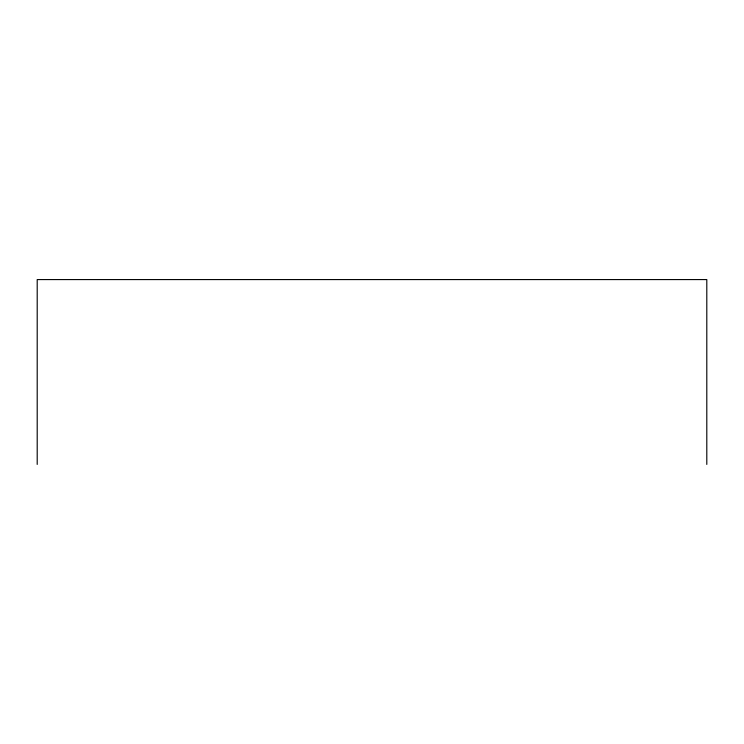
<?xml version="1.0" encoding="UTF-8"?>
<svg xmlns="http://www.w3.org/2000/svg" width="744" height="744" viewBox="0 0 744 744"><rect width="100%" height="100%" fill="white"/><g stroke="black" fill="none" stroke-linecap="round" stroke-linejoin="round"><path stroke-width="1.12" d="M706.8 464.423L706.8 279.577L37.2 279.577L37.2 464.423"/></g></svg>
